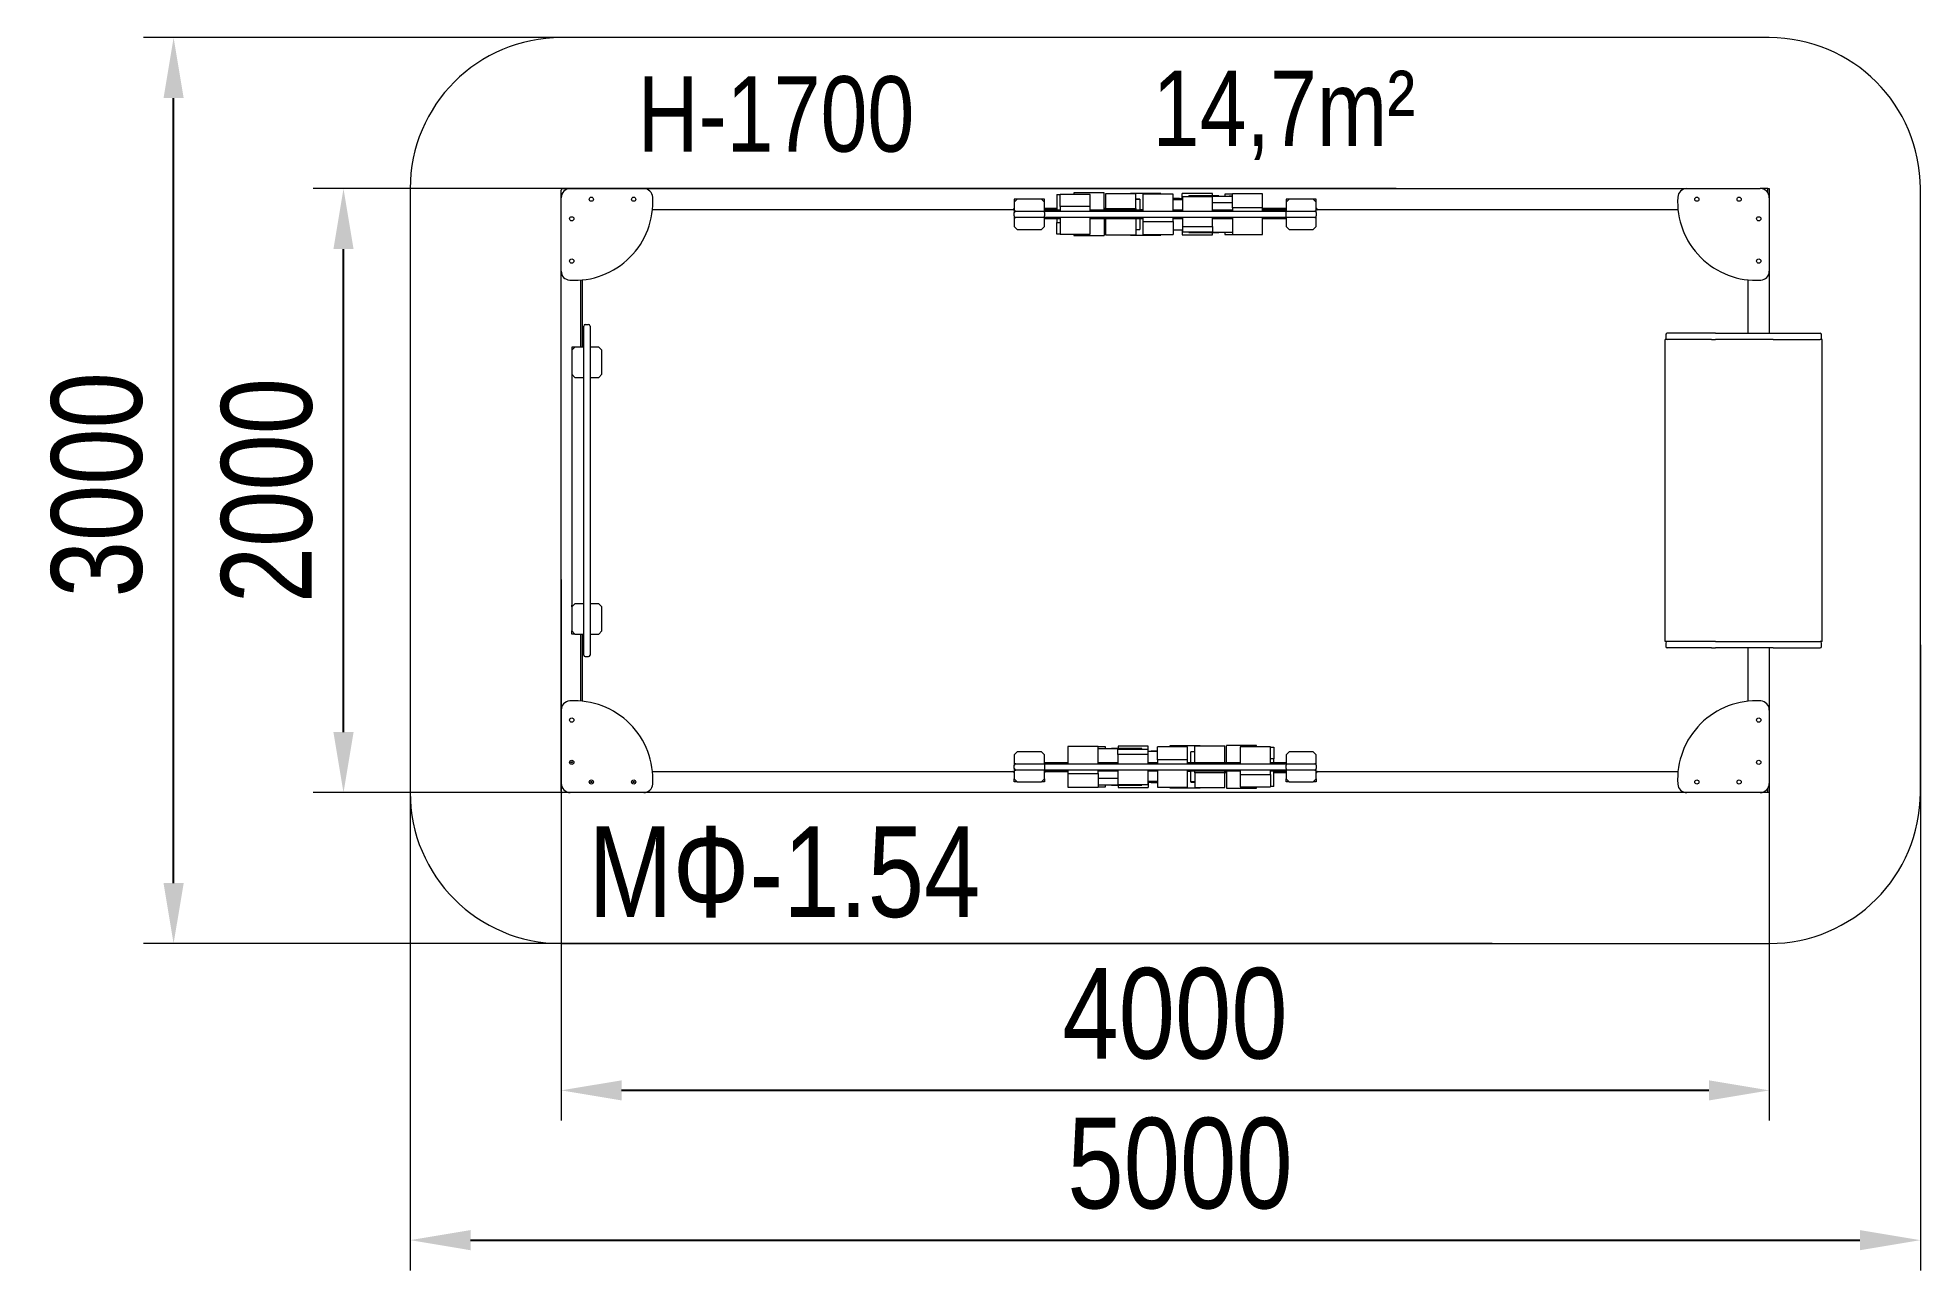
# Model space of a CAD drawing. Header units: millimetres. Extents: x -3901 to 2332, y -2667 to 1415.
import ezdxf

# ---------------------------------------------------------------- set-up
doc = ezdxf.new("R2010")
doc.units = ezdxf.units.MM
for name, color, linetype in [('DIKOM_АРТИКУЛ', 7, 'Continuous'), ('DIKOM_ЗОНА', 90, 'Continuous'), ('DIKOM_ОБЪЕКТ', 7, 'Continuous'), ('DIKOM_РАЗМЕР_ЗОНА', 7, 'Continuous'), ('DIKOM_РАЗМЕР_ОБЪЕКТА', 7, 'Continuous')]:
    doc.layers.add(name, color=color, linetype=linetype)
doc.styles.add('style1', font='arialbd.ttf', dxfattribs={"width": 0.8})
doc.dimstyles.new('1-50', dxfattribs={"dimtxt": 300, "dimasz": 200, "dimexe": 100, "dimexo": 0, "dimgap": 100, "dimtad": 1, "dimtxsty": 'style1', "dimcen": 200, "dimclrd": 7, "dimclre": 7, "dimclrt": 7, "dimadec": 1, "dimazin": 2, "dimtfac": 1, "dimtmove": 0, "dimatfit": 2, "dimfxl": 0, "dimlwd": 25, "dimlwe": 18, "dimarcsym": 0})

# ---------------------------------------------------------------- blocks, each defined once
blk = doc.blocks.new('*D0')
at = {"layer": 'Defpoints', "color": 0, "lineweight": 15, "transparency": 16777216}
for p in [(2332, -595.6), (-2668, -677.4), (2332, -2567.1)]:
    blk.add_point(p, dxfattribs=at)
at = {"layer": 'DIKOM_РАЗМЕР_ЗОНА', "color": 7, "lineweight": 18, "transparency": 16777216}
for p, q in [((2332, -595.6), (2332, -2667.1)), ((-2668, -677.4), (-2668, -2667.1))]:
    blk.add_line(p, q, dxfattribs=at)
at = {"layer": 'DIKOM_РАЗМЕР_ЗОНА', "color": 7, "lineweight": 25, "transparency": 16777216}
blk.add_line((-2468, -2567.1), (2132, -2567.1), dxfattribs=at)
at = {"layer": 'DIKOM_РАЗМЕР_ЗОНА', "color": 7, "lineweight": 15, "transparency": 16777216}
for points in [[(-2468, -2533.8), (-2468, -2600.5), (-2668, -2567.1)], [(2132, -2533.8), (2132, -2600.5), (2332, -2567.1)]]:
    blk.add_solid(points, dxfattribs=at)
at = {"layer": 'DIKOM_РАЗМЕР_ЗОНА', "color": 7, "transparency": 16777216, "insert": (-119.2, -2314), "char_height": 300, "attachment_point": 5, "style": 'style1'}
blk.add_mtext('{\\fArial|b0|i0|c204|p34;5000}', dxfattribs=at)
blk = doc.blocks.new('*D1')
at = {"layer": 'Defpoints', "color": 0, "lineweight": 15, "transparency": 16777216}
for p in [(-3451.2, 1415.3), (646.5, 1415.3), (914.2, -1584.7)]:
    blk.add_point(p, dxfattribs=at)
at = {"layer": 'DIKOM_РАЗМЕР_ЗОНА', "color": 7, "lineweight": 18, "transparency": 16777216}
for p, q in [((646.5, 1415.3), (-3551.2, 1415.3)), ((914.2, -1584.7), (-3551.2, -1584.7))]:
    blk.add_line(p, q, dxfattribs=at)
at = {"layer": 'DIKOM_РАЗМЕР_ЗОНА', "color": 7, "lineweight": 25, "transparency": 16777216}
blk.add_line((-3451.2, -1384.7), (-3451.2, 1215.3), dxfattribs=at)
at = {"layer": 'DIKOM_РАЗМЕР_ЗОНА', "color": 7, "lineweight": 15, "transparency": 16777216}
for points in [[(-3484.5, 1215.3), (-3417.8, 1215.3), (-3451.2, 1415.3)], [(-3484.5, -1384.7), (-3417.8, -1384.7), (-3451.2, -1584.7)]]:
    blk.add_solid(points, dxfattribs=at)
at = {"layer": 'DIKOM_РАЗМЕР_ЗОНА', "color": 7, "lineweight": 200, "transparency": 16777216, "insert": (-3704.4, -65.4), "char_height": 300, "attachment_point": 5, "rotation": 90, "style": 'style1'}
blk.add_mtext('{\\fArial|b0|i0|c204|p34;3000}', dxfattribs=at)
blk = doc.blocks.new('*D2')
at = {"layer": 'Defpoints', "color": 0, "lineweight": 15, "transparency": 16777216}
for p in [(-2888.7, 915.3), (596.1, 915.3), (582, -1084.7)]:
    blk.add_point(p, dxfattribs=at)
at = {"layer": 'DIKOM_РАЗМЕР_ОБЪЕКТА', "color": 7, "lineweight": 18, "transparency": 16777216}
for p, q in [((596.1, 915.3), (-2988.7, 915.3)), ((582, -1084.7), (-2988.7, -1084.7))]:
    blk.add_line(p, q, dxfattribs=at)
at = {"layer": 'DIKOM_РАЗМЕР_ОБЪЕКТА', "color": 7, "lineweight": 25, "transparency": 16777216}
blk.add_line((-2888.7, -884.7), (-2888.7, 715.3), dxfattribs=at)
at = {"layer": 'DIKOM_РАЗМЕР_ОБЪЕКТА', "color": 7, "lineweight": 15, "transparency": 16777216}
for points in [[(-2922, 715.3), (-2855.3, 715.3), (-2888.7, 915.3)], [(-2922, -884.7), (-2855.3, -884.7), (-2888.7, -1084.7)]]:
    blk.add_solid(points, dxfattribs=at)
at = {"layer": 'DIKOM_РАЗМЕР_ОБЪЕКТА', "color": 7, "transparency": 16777216, "insert": (-3141.8, -84.7), "char_height": 300, "attachment_point": 5, "rotation": 90, "style": 'style1'}
blk.add_mtext('{\\fArial|b0|i0|c204|p34;2000}', dxfattribs=at)
blk = doc.blocks.new('*D3')
at = {"layer": 'Defpoints', "color": 0, "lineweight": 15, "transparency": 16777216}
for p in [(-2168, -378.9), (1832, -708.5), (-2168, -2071.1)]:
    blk.add_point(p, dxfattribs=at)
at = {"layer": 'DIKOM_РАЗМЕР_ОБЪЕКТА', "color": 7, "lineweight": 18, "transparency": 16777216}
for p, q in [((-2168, -378.9), (-2168, -2171.1)), ((1832, -708.5), (1832, -2171.1))]:
    blk.add_line(p, q, dxfattribs=at)
at = {"layer": 'DIKOM_РАЗМЕР_ОБЪЕКТА', "color": 7, "lineweight": 25, "transparency": 16777216}
blk.add_line((1632, -2071.1), (-1968, -2071.1), dxfattribs=at)
at = {"layer": 'DIKOM_РАЗМЕР_ОБЪЕКТА', "color": 7, "lineweight": 15, "transparency": 16777216}
for points in [[(-1968, -2037.8), (-1968, -2104.4), (-2168, -2071.1)], [(1632, -2037.8), (1632, -2104.4), (1832, -2071.1)]]:
    blk.add_solid(points, dxfattribs=at)
at = {"layer": 'DIKOM_РАЗМЕР_ОБЪЕКТА', "color": 7, "transparency": 16777216, "insert": (-135.9, -1817.9), "char_height": 300, "attachment_point": 5, "style": 'style1'}
blk.add_mtext('{\\fArial|b0|i0|c204|p34;4000}', dxfattribs=at)

msp = doc.modelspace()

# ---------------------------------------------------------------- linework, layer by layer
at = {"layer": 'DIKOM_ЗОНА', "color": 3, "lineweight": 15}
msp.add_lwpolyline([(2332.009, -1084.687), (2332.009, 915.313, 0.41421356), (1832.009, 1415.313), (-2167.991, 1415.313, 0.41421356), (-2667.991, 915.313), (-2667.991, -1084.687, 0.41421356), (-2167.991, -1584.687), (1832.009, -1584.687, 0.41421356)], format="xyb", close=True, dxfattribs=at)
at = {"layer": 'DIKOM_ОБЪЕКТ', "color": 7, "linetype": 'Continuous', "lineweight": 15}
for p, q in [((-2167.991, 885.313), (-2167.991, 910.314)), ((-2167.991, 642.023), (-2167.991, 885.313)), ((-2162.991, 915.313), (-2137.99, 915.313)), ((-2137.99, 915.313), (-1894.7, 915.313)), ((-1894.7, 915.313), (-1172.99, 915.313)), ((-1172.99, 915.313), (-1162.991, 915.313)), ((-1162.991, 915.313), (827.01, 915.313)), ((-657.99, 880.314), (-667.991, 880.314)), ((-667.991, 880.314), (-667.991, 870.314)), ((-657.99, 880.314), (-667.991, 870.314)), ((-577.991, 880.314), (-657.99, 880.314)), ((-567.99, 880.314), (-577.991, 880.314)), ((-567.99, 870.314), (-577.991, 880.314)), ((-567.99, 870.314), (-567.99, 880.314)), ((-527.467, 895.626), (-516.119, 895.626)), ((-527.467, 895.626), (-527.467, 843.814)), ((-516.119, 856.081), (-516.119, 896.162)), ((-416.119, 896.162), (-516.119, 896.162)), ((-470.326, 901.012), (-470.326, 896.162)), ((-370.327, 901.012), (-470.326, 901.012)), ((-416.119, 856.081), (-416.119, 896.162)), ((-370.327, 843.814), (-370.327, 901.012)), ((-365.629, 898.352), (-365.629, 849.57)), ((-265.628, 898.352), (-365.629, 898.352)), ((-283.045, 898.352), (-283.045, 899.531)), ((-183.045, 899.531), (-283.045, 899.531)), ((-265.628, 849.57), (-265.628, 898.352)), ((-252.414, 880.537), (-265.628, 880.537)), ((-265.628, 880.089), (-252.414, 880.089)), ((-252.414, 880.089), (-252.414, 880.537)), ((-252.414, 880.089), (-252.414, 843.814)), ((-241.892, 897.033), (-241.892, 840.814)), ((-141.892, 897.033), (-241.892, 897.033)), ((-183.045, 897.033), (-183.045, 899.531)), ((-141.892, 840.814), (-141.892, 897.033)), ((-121.19, 882.258), (-141.892, 882.258)), ((-111.319, 881.433), (-141.892, 881.433)), ((-141.892, 879.168), (-111.319, 879.168)), ((-121.19, 881.433), (-121.19, 882.258)), ((-11.971, 898.9), (-111.971, 898.9)), ((-111.971, 881.433), (-111.971, 898.9)), ((-11.319, 888.236), (-111.319, 888.236)), ((-111.319, 888.236), (-111.319, 840.814)), ((-90.426, 888.236), (-90.426, 890.895)), ((9.574, 890.895), (-90.426, 890.895)), ((-22.486, 889.548), (-22.486, 888.236)), ((54.253, 889.548), (-22.486, 889.548)), ((-11.971, 890.895), (-11.971, 898.9)), ((-11.319, 840.814), (-11.319, 888.236)), ((9.574, 889.548), (9.574, 890.895)), ((29.789, 896.736), (29.789, 889.548)), ((54.253, 896.736), (29.789, 896.736)), ((43.896, 891.181), (43.896, 889.548)), ((43.896, 891.181), (54.253, 891.181)), ((54.253, 852.075), (54.253, 897.592)), ((154.253, 897.592), (54.253, 897.592)), ((154.253, 852.075), (154.253, 897.592)), ((242.01, 880.314), (232.009, 880.314)), ((232.009, 880.314), (232.009, 870.314)), ((242.01, 880.314), (232.009, 870.314)), ((322.01, 880.314), (242.01, 880.314)), ((332.009, 880.314), (322.01, 880.314)), ((332.009, 870.314), (322.01, 880.314)), ((332.009, 870.314), (332.009, 880.314)), ((827.01, 915.313), (837.009, 915.313)), ((837.009, 915.313), (1558.72, 915.313)), ((1558.72, 915.313), (1802.01, 915.313)), ((1827.009, 915.313), (1802.01, 915.313)), ((1827.009, 915.313), (1832.009, 915.313)), ((1827.009, 901.897), (1827.009, 915.313)), ((1832.009, 915.313), (1832.009, 885.313)), ((1832.009, 885.313), (1832.009, 642.023)), ((-672.99, 845.313), (-1865.626, 845.313)), ((-1172.99, 845.313), (-1865.626, 845.313)), ((-667.991, 870.314), (-667.991, 840.814)), ((-662.991, 840.814), (-667.991, 840.814)), ((-667.991, 840.814), (-667.991, 835.813)), ((-667.991, 824.814), (-667.991, 835.813)), ((-667.991, 824.814), (-667.991, 819.813)), ((-667.991, 819.813), (-667.991, 790.313)), ((-667.991, 819.813), (-662.991, 819.813)), ((-662.991, 840.814), (-567.99, 840.814)), ((-567.99, 819.813), (-662.991, 819.813)), ((-567.99, 840.814), (-567.99, 870.314)), ((-567.99, 850.314), (-527.467, 850.314)), ((-516.119, 843.814), (-567.99, 843.814)), ((-567.99, 835.813), (-567.99, 840.814)), ((-567.99, 840.814), (232.009, 840.814)), ((-567.99, 835.813), (-567.99, 824.814)), ((-567.99, 819.813), (-567.99, 824.814)), ((232.009, 819.813), (-567.99, 819.813)), ((-567.99, 790.313), (-567.99, 819.813)), ((-567.99, 816.813), (-516.119, 816.813)), ((-527.467, 845.313), (-562.991, 845.313)), ((-527.467, 816.813), (-527.467, 803.215)), ((-516.119, 856.081), (-516.119, 840.814)), ((-416.119, 856.081), (-516.119, 856.081)), ((-516.119, 819.813), (-516.119, 764.465)), ((-416.119, 840.814), (-416.119, 856.081)), ((-241.892, 843.814), (-416.119, 843.814)), ((-416.119, 764.465), (-416.119, 819.813)), ((-416.119, 816.813), (-241.892, 816.813)), ((-370.327, 850.314), (-365.629, 850.314)), ((-365.629, 845.313), (-370.327, 845.313)), ((-370.327, 816.813), (-370.327, 759.615)), ((-365.629, 849.57), (-265.628, 849.57)), ((-365.629, 849.57), (-365.629, 843.814)), ((-365.629, 816.813), (-365.629, 762.275)), ((-265.628, 849.57), (-265.628, 843.814)), ((-265.628, 816.813), (-265.628, 762.275)), ((-241.892, 844.769), (-252.414, 844.769)), ((-252.414, 816.813), (-252.414, 780.09)), ((-241.892, 819.813), (-241.892, 806.894)), ((-111.319, 843.814), (-141.892, 843.814)), ((-141.892, 806.894), (-141.892, 819.813)), ((-141.892, 816.813), (-111.319, 816.813)), ((-111.319, 819.813), (-111.319, 789.755)), ((-11.319, 868.931), (54.253, 868.931)), ((54.253, 843.814), (-11.319, 843.814)), ((-11.319, 789.755), (-11.319, 819.813)), ((-11.319, 816.813), (54.253, 816.813)), ((54.253, 852.075), (54.253, 840.814)), ((154.253, 852.075), (54.253, 852.075)), ((54.253, 819.813), (54.253, 763.035)), ((154.253, 840.814), (154.253, 852.075)), ((154.253, 850.314), (232.009, 850.314)), ((227.009, 845.313), (154.253, 845.313)), ((232.009, 843.814), (154.253, 843.814)), ((154.253, 763.035), (154.253, 819.813)), ((154.253, 816.813), (232.009, 816.813)), ((232.009, 870.314), (232.009, 840.814)), ((232.009, 835.813), (232.009, 840.814)), ((232.009, 840.814), (327.01, 840.814)), ((232.009, 824.814), (232.009, 835.813)), ((232.009, 819.813), (232.009, 824.814)), ((232.009, 819.813), (232.009, 790.313)), ((327.01, 819.813), (232.009, 819.813)), ((332.009, 840.814), (327.01, 840.814)), ((327.01, 819.813), (332.009, 819.813)), ((332.009, 840.814), (332.009, 870.314)), ((1529.645, 845.313), (332.009, 845.313)), ((332.009, 835.813), (332.009, 840.814)), ((332.009, 835.813), (332.009, 824.814)), ((332.009, 819.813), (332.009, 824.814)), ((332.009, 790.313), (332.009, 819.813)), ((827.01, 845.313), (337.009, 845.313)), ((-667.991, 790.313), (-657.99, 780.313)), ((-657.99, 780.313), (-577.991, 780.313)), ((-577.991, 780.313), (-567.99, 790.313)), ((-527.467, 803.215), (-516.119, 803.215)), ((-527.467, 765.001), (-527.467, 803.215)), ((-516.119, 765.001), (-527.467, 765.001)), ((-516.119, 764.465), (-416.119, 764.465)), ((-470.326, 764.465), (-470.326, 759.615)), ((-470.326, 759.615), (-370.327, 759.615)), ((-365.629, 762.275), (-265.628, 762.275)), ((-283.045, 762.275), (-283.045, 761.096)), ((-283.045, 761.096), (-183.045, 761.096)), ((-265.628, 780.09), (-252.414, 780.09)), ((-241.892, 806.894), (-141.892, 806.894)), ((-241.892, 806.894), (-241.892, 763.594)), ((-241.892, 763.594), (-141.892, 763.594)), ((-183.045, 761.096), (-183.045, 763.594)), ((-141.892, 806.894), (-141.892, 763.594)), ((-141.892, 779.194), (-111.319, 779.194)), ((-141.892, 778.369), (-121.19, 778.369)), ((-121.19, 779.194), (-121.19, 778.369)), ((-111.971, 779.194), (-111.971, 761.727)), ((-111.971, 761.727), (-11.971, 761.727)), ((-111.319, 789.755), (-11.319, 789.755)), ((-111.319, 789.755), (-111.319, 772.391)), ((-111.319, 772.391), (-11.319, 772.391)), ((-90.426, 772.391), (-90.426, 769.732)), ((-90.426, 769.732), (9.574, 769.732)), ((-22.486, 772.391), (-22.486, 771.079)), ((-22.486, 771.079), (54.253, 771.079)), ((-11.971, 761.727), (-11.971, 769.732)), ((-11.319, 789.755), (-11.319, 772.391)), ((9.574, 769.732), (9.574, 771.079)), ((29.789, 771.079), (29.789, 763.891)), ((29.789, 763.891), (54.253, 763.891)), ((43.896, 769.446), (43.896, 771.079)), ((54.253, 769.446), (43.896, 769.446)), ((54.253, 763.035), (154.253, 763.035)), ((232.009, 790.313), (242.01, 780.313)), ((242.01, 780.313), (322.01, 780.313)), ((322.01, 780.313), (332.009, 790.313)), ((-2167.991, 295.313), (-2167.991, 642.023)), ((1832.009, 642.023), (1832.009, 436.314)), ((-2102.991, 390.314), (-2102.991, 612.489)), ((-2097.991, 612.949), (-2097.991, 390.314)), ((1762.01, 436.314), (1762.01, 612.949)), ((-2093.491, -629.687), (-2093.491, 460.313)), ((-2088.49, 465.314), (-2077.49, 465.314)), ((-2072.491, 460.313), (-2072.491, -629.687)), ((-2122.991, 390.314), (-2132.99, 390.314)), ((-2132.99, 390.314), (-2132.99, 380.314)), ((-2122.991, 390.314), (-2132.99, 380.314)), ((-2132.99, 380.314), (-2132.99, 300.313)), ((-2093.491, 390.314), (-2122.991, 390.314)), ((-2042.991, 390.314), (-2072.491, 390.314)), ((-2032.99, 380.314), (-2042.991, 390.314)), ((-2032.99, 300.313), (-2032.99, 380.314)), ((1487.202, -584.686), (1487.202, 415.314)), ((1494.168, 415.314), (1487.202, 415.314)), ((1489.168, 431.313), (1489.168, 420.313)), ((1640.465, 436.314), (1494.168, 436.314)), ((1640.465, 415.314), (1494.168, 415.314)), ((1653.321, 436.314), (1640.465, 436.314)), ((1640.465, 415.314), (1653.321, 415.314)), ((1653.321, 436.314), (1844.717, 436.314)), ((1844.717, 415.314), (1653.321, 415.314)), ((1844.717, 436.314), (1999.85, 436.314)), ((1844.717, 415.314), (1999.85, 415.314)), ((2006.817, 415.314), (1999.85, 415.314)), ((2004.85, 420.313), (2004.85, 431.313)), ((2006.817, -584.686), (2006.817, 415.314)), ((-2167.991, -464.686), (-2167.991, 295.313)), ((-2132.99, 300.313), (-2132.99, 295.313)), ((-2132.99, 300.313), (-2122.991, 290.314)), ((-2132.99, 295.313), (-2132.99, 290.314)), ((-2132.99, 290.314), (-2132.99, -459.686)), ((-2122.991, 290.314), (-2093.491, 290.314)), ((-2072.491, 290.314), (-2042.991, 290.314)), ((-2042.991, 290.314), (-2032.99, 300.313)), ((-2167.991, -811.396), (-2167.991, -464.686)), ((-2132.99, -459.686), (-2132.99, -464.686)), ((-2122.991, -459.686), (-2132.99, -469.686)), ((-2132.99, -469.686), (-2132.99, -464.686)), ((-2132.99, -469.686), (-2132.99, -549.687)), ((-2093.491, -459.686), (-2122.991, -459.686)), ((-2042.991, -459.686), (-2072.491, -459.686)), ((-2032.99, -469.686), (-2042.991, -459.686)), ((-2032.99, -549.687), (-2032.99, -469.686)), ((-2132.99, -559.687), (-2132.99, -549.687)), ((-2132.99, -549.687), (-2122.991, -559.687)), ((-2122.991, -559.687), (-2132.99, -559.687)), ((-2122.991, -559.687), (-2093.491, -559.687)), ((-2102.991, -781.862), (-2102.991, -559.687)), ((-2097.991, -559.687), (-2097.991, -782.322)), ((-2072.491, -559.687), (-2042.991, -559.687)), ((-2042.991, -559.687), (-2032.99, -549.687)), ((1494.168, -584.686), (1487.202, -584.686)), ((1489.168, -589.686), (1489.168, -600.687)), ((1640.465, -584.686), (1494.168, -584.686)), ((1640.465, -605.687), (1494.168, -605.687)), ((1653.321, -584.686), (1640.465, -584.686)), ((1640.465, -605.687), (1653.321, -605.687)), ((1653.321, -584.686), (1844.717, -584.686)), ((1844.717, -605.687), (1653.321, -605.687)), ((1762.01, -782.322), (1762.01, -605.687)), ((1832.009, -605.687), (1832.009, -811.396)), ((1844.717, -584.686), (1999.85, -584.686)), ((1844.717, -605.687), (1999.85, -605.687)), ((2006.817, -584.686), (1999.85, -584.686)), ((2004.85, -600.687), (2004.85, -589.686)), ((-2088.49, -634.687), (-2077.49, -634.687)), ((-2167.991, -1054.687), (-2167.991, -811.396)), ((1832.009, -811.396), (1832.009, -1054.687)), ((-490.233, -932.408), (-490.233, -989.187)), ((-390.234, -932.408), (-490.233, -932.408)), ((-390.234, -989.187), (-390.234, -932.408)), ((-365.77, -933.264), (-390.234, -933.264)), ((-365.77, -940.452), (-365.77, -933.264)), ((-324.01, -931.1), (-324.01, -939.105)), ((-224.01, -931.1), (-324.01, -931.1)), ((-224.01, -948.567), (-224.01, -931.1)), ((-94.089, -932.967), (-194.088, -932.967)), ((-194.088, -976.267), (-194.088, -932.967)), ((-152.936, -930.469), (-152.936, -932.967)), ((-52.936, -930.469), (-152.936, -930.469)), ((-94.089, -976.267), (-94.089, -932.967)), ((-70.353, -986.187), (-70.353, -931.649)), ((29.647, -931.649), (-70.353, -931.649)), ((-52.936, -931.649), (-52.936, -930.469)), ((29.647, -986.187), (29.647, -931.649)), ((134.346, -928.988), (34.346, -928.988)), ((34.346, -986.187), (34.346, -928.988)), ((80.138, -933.838), (80.138, -989.187)), ((180.138, -933.838), (80.138, -933.838)), ((134.346, -933.838), (134.346, -928.988)), ((180.138, -989.187), (180.138, -933.838)), ((180.138, -934.374), (191.486, -934.374)), ((191.486, -934.374), (191.486, -972.589)), ((-657.99, -949.687), (-667.991, -959.686)), ((-667.991, -959.686), (-667.991, -989.187)), ((-662.991, -989.187), (-667.991, -989.187)), ((-667.991, -989.187), (-667.991, -994.187)), ((-667.991, -1005.187), (-667.991, -994.187)), ((-662.991, -989.187), (-567.99, -989.187)), ((-577.991, -949.687), (-657.99, -949.687)), ((-567.99, -959.686), (-577.991, -949.687)), ((-567.99, -989.187), (-567.99, -959.686)), ((-490.233, -986.187), (-567.99, -986.187)), ((-567.99, -989.187), (232.009, -989.187)), ((-567.99, -989.187), (-567.99, -994.187)), ((-567.99, -994.187), (-567.99, -1005.187)), ((-390.234, -938.819), (-379.877, -938.819)), ((-313.495, -940.452), (-390.234, -940.452)), ((-324.663, -986.187), (-390.234, -986.187)), ((-379.877, -938.819), (-379.877, -940.452)), ((-345.555, -939.105), (-345.555, -940.452)), ((-245.555, -939.105), (-345.555, -939.105)), ((-224.662, -941.764), (-324.663, -941.764)), ((-324.663, -959.128), (-324.663, -941.764)), ((-224.662, -959.128), (-324.663, -959.128)), ((-324.663, -959.128), (-324.663, -989.187)), ((-313.495, -941.764), (-313.495, -940.452)), ((-245.555, -941.764), (-245.555, -939.105)), ((-224.662, -959.128), (-224.662, -941.764)), ((-194.088, -948.567), (-224.662, -948.567)), ((-224.662, -989.187), (-224.662, -959.128)), ((-194.088, -986.187), (-224.662, -986.187)), ((-214.791, -948.567), (-214.791, -947.742)), ((-194.088, -947.742), (-214.791, -947.742)), ((-194.088, -976.267), (-194.088, -989.187)), ((-94.089, -976.267), (-194.088, -976.267)), ((-94.089, -989.187), (-94.089, -976.267)), ((80.138, -986.187), (-94.089, -986.187)), ((-70.353, -949.463), (-83.567, -949.463)), ((-83.567, -986.187), (-83.567, -949.463)), ((191.486, -972.589), (180.138, -972.589)), ((232.009, -986.187), (180.138, -986.187)), ((191.486, -986.187), (191.486, -972.589)), ((242.01, -949.687), (232.009, -959.686)), ((232.009, -959.686), (232.009, -989.187)), ((232.009, -989.187), (232.009, -994.187)), ((232.009, -989.187), (327.01, -989.187)), ((232.009, -1005.187), (232.009, -994.187)), ((322.01, -949.687), (242.01, -949.687)), ((332.009, -959.686), (322.01, -949.687)), ((332.009, -989.187), (327.01, -989.187)), ((332.009, -989.187), (332.009, -959.686)), ((332.009, -994.187), (332.009, -989.187)), ((332.009, -994.187), (332.009, -1005.187)), ((-2167.991, -1079.687), (-2167.991, -1054.687)), ((-1865.626, -1014.687), (-1172.99, -1014.687)), ((-1172.99, -1014.687), (-672.99, -1014.687)), ((-667.991, -1005.187), (-667.991, -1010.187)), ((-667.991, -1010.187), (-662.991, -1010.187)), ((-667.991, -1010.187), (-667.991, -1039.687)), ((-667.991, -1049.687), (-667.991, -1039.687)), ((-667.991, -1039.687), (-657.99, -1049.687)), ((-657.99, -1049.687), (-667.991, -1049.687)), ((-567.99, -1010.187), (-662.991, -1010.187)), ((-657.99, -1049.687), (-577.991, -1049.687)), ((-577.991, -1049.687), (-567.99, -1039.687)), ((-567.99, -1049.687), (-577.991, -1049.687)), ((-567.99, -1005.187), (-567.99, -1010.187)), ((-567.99, -1039.687), (-567.99, -1010.187)), ((232.009, -1010.187), (-567.99, -1010.187)), ((-567.99, -1013.186), (-490.233, -1013.186)), ((-567.99, -1039.687), (-567.99, -1049.687)), ((-562.991, -1014.687), (-490.233, -1014.687)), ((-490.233, -1010.187), (-490.233, -1021.448)), ((-490.233, -1021.448), (-390.234, -1021.448)), ((-490.233, -1021.448), (-490.233, -1066.965)), ((-390.234, -1021.448), (-390.234, -1010.187)), ((-390.234, -1013.186), (-324.663, -1013.186)), ((-390.234, -1021.448), (-390.234, -1066.965)), ((-324.663, -1038.304), (-390.234, -1038.304)), ((-390.234, -1058.921), (-313.495, -1058.921)), ((-379.877, -1060.554), (-379.877, -1058.921)), ((-365.77, -1066.109), (-365.77, -1058.921)), ((-345.555, -1058.921), (-345.555, -1060.268)), ((-324.663, -1010.187), (-324.663, -1057.609)), ((-324.663, -1057.609), (-224.662, -1057.609)), ((-313.495, -1058.921), (-313.495, -1057.609)), ((-245.555, -1057.609), (-245.555, -1060.268)), ((-224.662, -1057.609), (-224.662, -1010.187)), ((-224.662, -1013.186), (-194.088, -1013.186)), ((-194.088, -1048.541), (-224.662, -1048.541)), ((-224.662, -1050.806), (-194.088, -1050.806)), ((-224.01, -1050.806), (-224.01, -1068.274)), ((-214.791, -1050.806), (-214.791, -1051.631)), ((-214.791, -1051.631), (-194.088, -1051.631)), ((-194.088, -1010.187), (-194.088, -1066.406)), ((-94.089, -1066.406), (-94.089, -1010.187)), ((-94.089, -1013.186), (80.138, -1013.186)), ((-94.089, -1014.142), (-83.567, -1014.142)), ((-83.567, -1049.462), (-83.567, -1013.186)), ((-70.353, -1049.462), (-83.567, -1049.462)), ((-83.567, -1049.462), (-83.567, -1049.91)), ((-83.567, -1049.91), (-70.353, -1049.91)), ((-70.353, -1018.943), (-70.353, -1013.186)), ((-70.353, -1018.943), (-70.353, -1067.725)), ((29.647, -1018.943), (-70.353, -1018.943)), ((29.647, -1018.943), (29.647, -1013.186)), ((29.647, -1014.687), (34.346, -1014.687)), ((29.647, -1067.725), (29.647, -1018.943)), ((34.346, -1019.687), (29.647, -1019.687)), ((34.346, -1013.186), (34.346, -1070.385)), ((80.138, -1010.187), (80.138, -1025.454)), ((80.138, -1025.454), (80.138, -1065.535)), ((80.138, -1025.454), (180.138, -1025.454)), ((180.138, -1025.454), (180.138, -1010.187)), ((180.138, -1013.186), (232.009, -1013.186)), ((180.138, -1025.454), (180.138, -1065.535)), ((191.486, -1064.999), (191.486, -1013.186)), ((191.486, -1014.687), (227.009, -1014.687)), ((232.009, -1019.687), (191.486, -1019.687)), ((232.009, -1005.187), (232.009, -1010.187)), ((327.01, -1010.187), (232.009, -1010.187)), ((232.009, -1010.187), (232.009, -1039.687)), ((232.009, -1049.687), (232.009, -1039.687)), ((232.009, -1039.687), (242.01, -1049.687)), ((242.01, -1049.687), (232.009, -1049.687)), ((242.01, -1049.687), (322.01, -1049.687)), ((322.01, -1049.687), (332.009, -1039.687)), ((332.009, -1049.687), (322.01, -1049.687)), ((327.01, -1010.187), (332.009, -1010.187)), ((332.009, -1010.187), (332.009, -1005.187)), ((332.009, -1039.687), (332.009, -1010.187)), ((332.009, -1014.687), (1529.645, -1014.687)), ((332.009, -1039.687), (332.009, -1049.687)), ((337.009, -1014.687), (827.01, -1014.687)), ((1832.009, -1054.687), (1832.009, -1084.687)), ((-2137.99, -1084.687), (-2162.991, -1084.687)), ((-1894.7, -1084.687), (-2137.99, -1084.687)), ((-1172.99, -1084.687), (-1894.7, -1084.687)), ((-1162.991, -1084.687), (-1172.99, -1084.687)), ((827.01, -1084.687), (-1162.991, -1084.687)), ((-490.233, -1066.965), (-390.234, -1066.965)), ((-379.877, -1060.554), (-390.234, -1060.554)), ((-390.234, -1066.109), (-365.77, -1066.109)), ((-345.555, -1060.268), (-245.555, -1060.268)), ((-324.01, -1060.268), (-324.01, -1068.274)), ((-324.01, -1068.274), (-224.01, -1068.274)), ((-194.088, -1066.406), (-94.089, -1066.406)), ((-152.936, -1066.406), (-152.936, -1068.904)), ((-152.936, -1068.904), (-52.936, -1068.904)), ((-70.353, -1067.725), (29.647, -1067.725)), ((-52.936, -1067.725), (-52.936, -1068.904)), ((34.346, -1070.385), (134.346, -1070.385)), ((80.138, -1065.535), (180.138, -1065.535)), ((134.346, -1070.385), (134.346, -1065.535)), ((191.486, -1064.999), (180.138, -1064.999)), ((837.009, -1084.687), (827.01, -1084.687)), ((1558.72, -1084.687), (837.009, -1084.687)), ((1802.01, -1084.687), (1558.72, -1084.687)), ((1827.009, -1084.687), (1802.01, -1084.687)), ((1827.009, -1084.687), (1827.009, -1071.27)), ((1832.009, -1084.687), (1827.009, -1084.687))]:
    msp.add_line(p, q, dxfattribs=at)
for centre, radius in [((-2067.99, 880.313), 7), ((-1927.99, 880.313), 7), ((1592.01, 880.313), 7), ((1732.01, 880.313), 7), ((-2132.99, 815.313), 7), ((1797.01, 815.313), 7), ((-2132.99, 675.313), 7), ((1797.01, 675.313), 7), ((-2132.99, -844.687), 7), ((1797.01, -844.687), 7), ((-2132.99, -984.687), 7), ((-2132.99, -984.687), 2), ((1797.01, -984.687), 7), ((-2067.99, -1049.687), 7), ((-2067.99, -1049.687), 2), ((-1927.99, -1049.687), 7), ((-1927.99, -1049.687), 2), ((1592.01, -1049.687), 7), ((1732.01, -1049.687), 7)]:
    msp.add_circle(centre, radius, dxfattribs=at)
for centre, radius, start, end in [((-2162.99, 910.313), 5, 90, 180), ((-2137.99, 885.313), 30, 90, 180), ((-2124.292, 871.615), 260, 266.585507, 3.414493), ((-1894.7, 885.313), 30, 3.414493, 90), ((1788.311, 871.615), 260, 176.585507, 273.414493), ((1558.719, 885.313), 30, 90, 176.585507), ((1802.01, 885.313), 30, 0, 90), ((-672.99, 850.313), 5, 270, 0), ((-662.99, 835.813), 5, 90, 180), ((-662.99, 824.813), 5, 180, 270), ((-562.99, 850.313), 5, 180, 270), ((227.01, 850.313), 5, 270, 0), ((327.01, 835.813), 5, 0, 90), ((327.01, 824.813), 5, 270, 0), ((337.01, 850.313), 5, 180, 270), ((-2137.99, 642.023), 30, 180, 266.585507), ((1802.01, 642.023), 30, 273.414493, 0), ((-2088.49, 460.313), 5, 90, 180), ((-2077.49, 460.313), 5, 0, 90), ((1494.168, 431.313), 5, 90, 180), ((1494.168, 420.313), 5, 180, 270), ((1999.851, 431.313), 5, 0, 90), ((1999.851, 420.313), 5, 270, 0), ((1494.168, -589.687), 5, 90, 180), ((1494.168, -600.687), 5, 180, 270), ((1999.851, -589.687), 5, 0, 90), ((1999.851, -600.687), 5, 270, 0), ((-2088.49, -629.687), 5, 180, 270), ((-2077.49, -629.687), 5, 270, 0), ((-2137.99, -811.396), 30, 93.414493, 180), ((-2124.292, -1040.988), 260, 356.585507, 93.414493), ((1788.311, -1040.988), 260, 86.585507, 183.414493), ((1802.01, -811.396), 30, 0, 86.585507), ((-662.99, -994.187), 5, 90, 180), ((327.01, -994.187), 5, 0, 90), ((-2137.99, -1054.687), 30, 180, 270), ((-1894.7, -1054.687), 30, 270, 356.585507), ((-672.99, -1019.687), 5, 0, 90), ((-662.99, -1005.187), 5, 180, 270), ((-562.99, -1019.687), 5, 90, 180), ((227.01, -1019.687), 5, 0, 90), ((327.01, -1005.187), 5, 270, 0), ((337.01, -1019.687), 5, 90, 180), ((1558.719, -1054.687), 30, 183.414493, 270), ((1802.01, -1054.687), 30, 270, 0), ((-2162.99, -1079.687), 5, 180, 270)]:
    msp.add_arc(centre, radius, start, end, dxfattribs=at)

# ---------------------------------------------------------------- texts
at = {"layer": 'DIKOM_АРТИКУЛ', "insert": (-2078.449, -1196.903), "char_height": 300, "attachment_point": 1, "style": 'style1'}
msp.add_mtext_dynamic_manual_height_columns('{\\fArial|b0|i0|c204|p34;MФ-1.54}', width=5885.53069, gutter_width=20, heights=[0], dxfattribs=at)
at = {"layer": 'DIKOM_РАЗМЕР_ОБЪЕКТА', "insert": (-1914.855, 1287.661), "char_height": 250, "width": 1481.46375, "attachment_point": 1, "style": 'style1'}
msp.add_mtext('{\\fArial|b0|i0|c204|p34;H-1700}', dxfattribs=at)
at = {"layer": 'DIKOM_РАЗМЕР_ОБЪЕКТА', "insert": (-209.702, 1306.121), "char_height": 250, "attachment_point": 1, "style": 'style1'}
msp.add_mtext_dynamic_manual_height_columns('{\\fArial|b0|i0|c204|p34;14,7m²}', width=5885.53069, gutter_width=20, heights=[0], dxfattribs=at)

# ---------------------------------------------------------------- dimensions: what is measured, and where the dimension line sits
at = {"layer": 'DIKOM_РАЗМЕР_ЗОНА', "color": 3, "lineweight": 200}
dim = msp.add_linear_dim(base=(-3451.168, 1415.313), p1=(914.211, -1584.687), p2=(646.473, 1415.313), angle=90, text='{\\fArial|b0|i0|c204|p34;<>}', dimstyle='1-50', dxfattribs=at)
dim.commit()
dim.dimension.update_dxf_attribs({"geometry": '*D1', "text_midpoint": (-3451.168, -65.388), "dimtype": 160})
at = {"layer": 'DIKOM_РАЗМЕР_ЗОНА'}
dim = msp.add_linear_dim(base=(2332.009, -2567.139), p1=(-2667.991, -677.426), p2=(2332.009, -595.643), text='{\\fArial|b0|i0|c204|p34;<>}', dimstyle='1-50', dxfattribs=at)
dim.commit()
dim.dimension.update_dxf_attribs({"geometry": '*D0', "text_midpoint": (-119.227, -2567.139), "dimtype": 160})
at = {"layer": 'DIKOM_РАЗМЕР_ОБЪЕКТА'}
dim = msp.add_linear_dim(base=(-2888.675, 915.313), p1=(582.01, -1084.687), p2=(596.132, 915.313), angle=90, text='{\\fArial|b0|i0|c204|p34;<>}', dimstyle='1-50', dxfattribs=at)
dim.commit()
dim.dimension.update_dxf_attribs({"geometry": '*D2', "text_midpoint": (-2888.675, -84.687), "dimtype": 160})
dim = msp.add_linear_dim(base=(-2167.991, -2071.084), p1=(1832.009, -708.541), p2=(-2167.991, -378.876), text='{\\fArial|b0|i0|c204|p34;<>}', dimstyle='1-50', dxfattribs=at)
dim.commit()
dim.dimension.update_dxf_attribs({"geometry": '*D3', "text_midpoint": (-135.87, -2071.084), "dimtype": 160})

doc.saveas('drawing.dxf')
